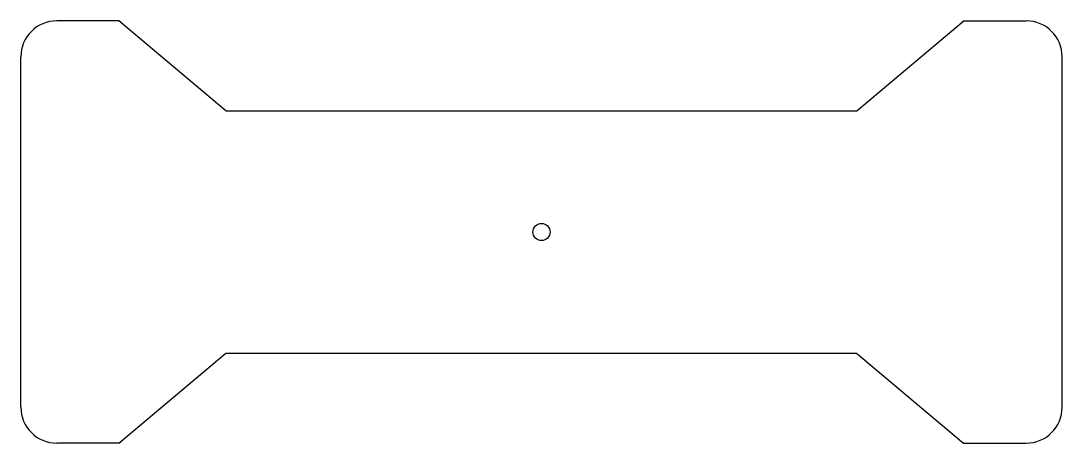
# Model space of a CAD drawing. Extents: x -58 to 58, y -24 to 24.
import ezdxf

# ---------------------------------------------------------------- set-up
doc = ezdxf.new("R2010")
doc.units = 0
doc.header["$MEASUREMENT"] = 0
doc.layers.add('VISIBLE', color=7, linetype='CONTINUOUS')

msp = doc.modelspace()

# ---------------------------------------------------------------- linework, layer by layer
at = {"layer": 'VISIBLE'}
for p, q in [((-47.07, 23.5), (-54, 23.5)), ((-35.15, 13.5), (-47.07, 23.5)), ((47.07, 23.5), (35.15, 13.5)), ((47.07, 23.5), (54, 23.5)), ((-58, -19.5), (-58, 19.5)), ((58, -19.5), (58, 19.5)), ((-35.15, 13.5), (35.15, 13.5)), ((-47.07, -23.5), (-35.15, -13.5)), ((-35.15, -13.5), (35.08, -13.5)), ((35.08, -13.5), (47, -23.5)), ((-47.07, -23.5), (-54, -23.5)), ((47, -23.5), (54, -23.5))]:
    msp.add_line(p, q, dxfattribs=at)
msp.add_circle((0, 0), 0.95, dxfattribs=at)
for centre, start, end in [((-54, 19.5), 90, 180), ((54, 19.5), 0, 90), ((-54, -19.5), 180, 270), ((54, -19.5), 270, 0)]:
    msp.add_arc(centre, 4, start, end, dxfattribs=at)

doc.saveas('drawing.dxf')
